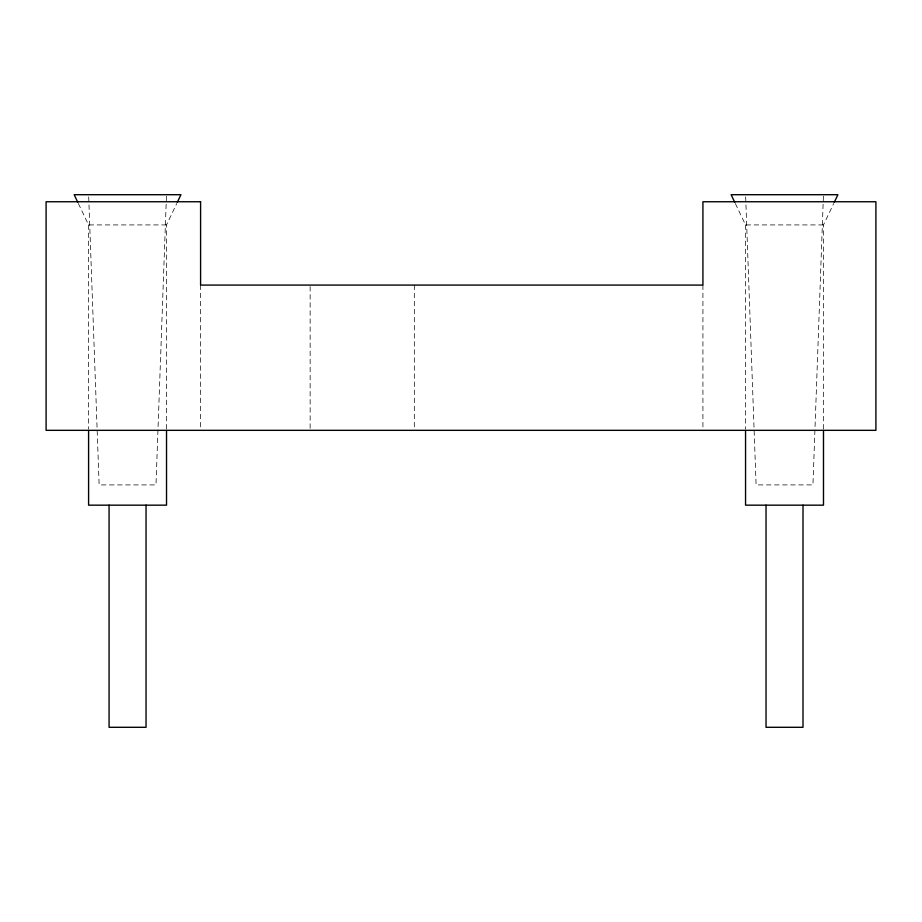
<?xml version="1.0" encoding="UTF-8"?>
<svg xmlns="http://www.w3.org/2000/svg" width="922" height="922" viewBox="0 0 922 922"><rect width="100%" height="100%" fill="white"/><g stroke="black" fill="none" stroke-linecap="round" stroke-linejoin="round"><path stroke-width="0.69" stroke-dasharray="4.61 3.46" d="M166.433 196.132L155.979 484.914L99.138 484.914L88.673 196.132M823.404 196.132L812.939 484.914L756.098 484.914L745.633 196.132M166.525 428.995L166.525 224.922L176.736 203.52M823.484 428.995L823.484 224.922L833.695 203.52M78.37 203.52L88.593 224.922L166.525 224.922M735.341 203.52L745.552 224.922L823.484 224.922M745.552 224.922L745.552 428.995M702.921 285.082L702.921 428.891M414.312 285.082L414.312 428.891M310.138 286.523L310.138 428.891M200.593 285.082L200.593 428.891M88.593 224.922L88.593 428.995"/><path stroke-width="1.38" d="M177.335 202.252L180.943 194.703L74.175 194.703L77.771 202.252M834.295 202.252L837.902 194.703L731.134 194.703L734.73 202.252M823.484 430.436L823.484 505.164L745.552 505.164L745.552 430.436M803.004 505.164L803.004 727.297L766.032 727.297L766.032 505.164M166.525 430.436L166.525 505.164L88.593 505.164L88.593 430.436M146.045 505.164L146.045 727.297L109.073 727.297L109.073 505.164M200.593 201.745L46.1 201.745L46.1 430.332L875.9 430.332L875.9 201.745L702.921 201.745L702.921 285.082L200.593 285.082L200.593 201.745"/></g></svg>
